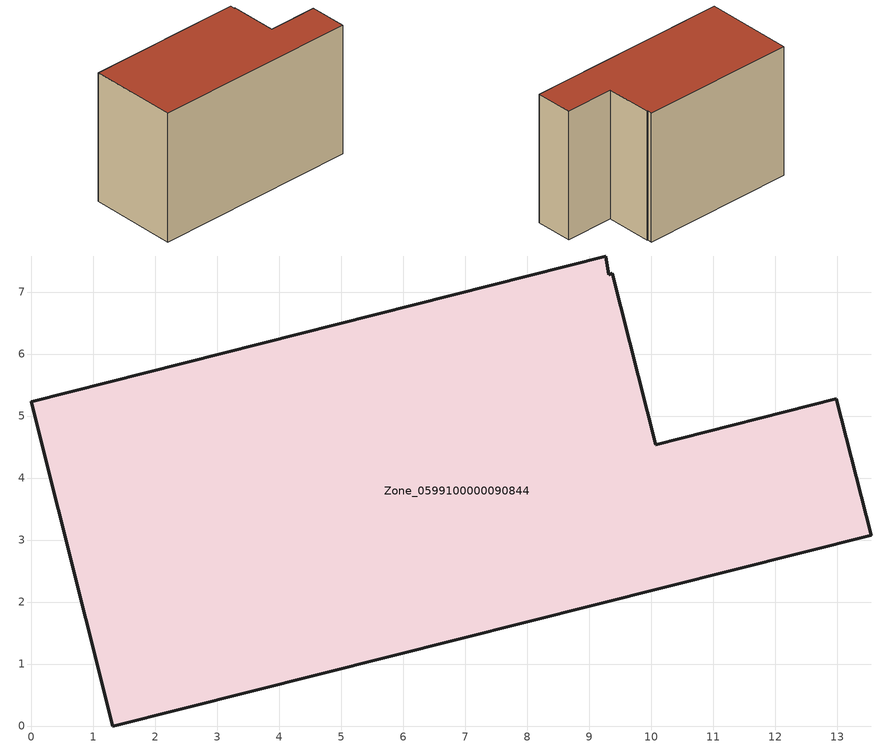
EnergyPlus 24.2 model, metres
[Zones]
Zone_0599100000090844
 floor ground (C_G): 9.37,7.3 10.07,4.54 12.99,5.28 13.55,3.08 1.31,0 0,5.23 9.27,7.58 9.31,7.28 z0
 wall outside (C_F): 1.31,0 13.55,3.08 12.99,5.28 10.07,4.54 9.37,7.3 9.31,7.28 9.27,7.58 0,5.23 1.31,0 z0:8.1
 roof outside (C_R): 10.07,4.54 9.37,7.3 9.31,7.28 9.27,7.58 0,5.23 1.31,0 13.55,3.08 12.99,5.28 z8.1
[BUILDING]
Pand.0599100000090844: North Axis=0; Terrain=City; Loads Convergence Tolerance Value=0.04; Temperature Convergence Tolerance Value=0.4; Solar Distribution=FullExterior; Maximum Number of Warmup Days=25; Minimum Number of Warmup Days=1
[Site:Location]
Rotterdam.The.Hague.AP_ZH_NLD Design_Conditions: Latitude=51.96; Longitude=4.45; Time Zone=1; Elevation=-4.5
[SITE:GROUNDTEMPERATURE:BUILDINGSURFACE]
18, 18, 18, 18, 18, 18, 18, 18, 18, 18, 18, 18
[MATERIAL] Thermal Absorptance=0.9; Solar Absorptance=0.7; Visible Absorptance=0.7
Name | Roughness | Thickness | Conductivity | Density | Specific Heat
G.TI.1975-1991 | MediumSmooth | 0.15 | 0.288461 | 540 | 1210
F.TI.1975-1991 | Rough | 0.3 | 0.230769 | 1920 | 840
R.TI.1975-1991 | MediumRough | 0.2 | 0.153846 | 1500 | 1000
[CONSTRUCTION]
C_G: G.TI.1975-1991
C_F: F.TI.1975-1991
C_R: R.TI.1975-1991
[ZONE]
Zone_0599100000090844: Type=1; Multiplier=1; Ceiling Height=Autocalculate; Volume=Autocalculate; Floor Area=autocalculate; Part of Total Floor Area=Yes
[ZONEINFILTRATION:DESIGNFLOWRATE]
Infil_Zone_0599100000090844: Zone or ZoneList or Space or SpaceList=Zone_0599100000090844; Schedule=AlwaysOn; Design Flow Rate Calculation Method=Flow/Area; Flow Rate per Floor Area=0.003; Constant Term Coefficient=1; Temperature Term Coefficient=0; Velocity Term Coefficient=0; Velocity Squared Term Coefficient=0
[HVACTEMPLATE:ZONE:IDEALLOADSAIRSYSTEM]
Zone_0599100000090844: Maximum Heating Supply Air Temperature=50; Minimum Cooling Supply Air Temperature=13; Maximum Heating Supply Air Humidity Ratio=0.0156; Minimum Cooling Supply Air Humidity Ratio=0.0077; Heating Limit=NoLimit; Cooling Limit=NoLimit; Dehumidification Control Type=ConstantSensibleHeatRatio; Cooling Sensible Heat Ratio=0.7; Dehumidification Setpoint=60; Humidification Control Type=None; Humidification Setpoint=30; Outdoor Air Method=None; Outdoor Air Flow Rate per Person=0.00944; Outdoor Air Flow Rate per Zone Floor Area=0; Outdoor Air Flow Rate per Zone=0; Demand Controlled Ventilation Type=None; Outdoor Air Economizer Type=NoEconomizer; Heat Recovery Type=None; Sensible Heat Recovery Effectiveness=0.7; Latent Heat Recovery Effectiveness=0.65
[ZONECONTROL:THERMOSTAT]
ThermostatControl_Zone_0599100000090844: Zone or ZoneList=Zone_0599100000090844; Control Type Schedule=DualSetpointControlType; Control 1=Thermostat_Zone_0599100000090844; Temperature Difference Between Cutout And Setpoint=0
[THERMOSTATSETPOINT:DUALSETPOINT]
Thermostat_Zone_0599100000090844: Heating Setpoint Temperature Schedule=HeatingSetpoint_Zone_0599100000090844; Cooling Setpoint Temperature Schedule=CoolingSetpoint_Zone_0599100000090844
[SCHEDULE:COMPACT]
HeatingSetpoint_Zone_0599100000090844: Through: 12/31, For: AllDays, Until: 24:00, 21
CoolingSetpoint_Zone_0599100000090844: Through: 12/31, For: AllDays, Until: 24:00, 24
DualSetpointControlType: Through: 12/31, For: AllDays, Until: 24:00, 4
AlwaysOn: Through: 12/31, For: AllDays, Until: 24:00, 1
